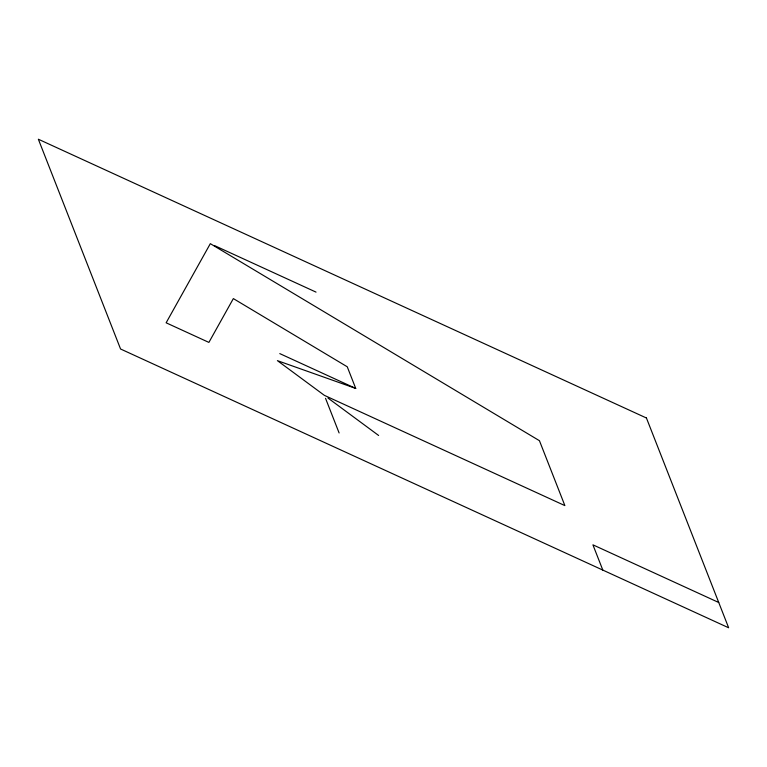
<?xml version="1.0" encoding="UTF-8"?>
<svg xmlns="http://www.w3.org/2000/svg" width="767" height="767" viewBox="0 0 767 767"><rect width="100%" height="100%" fill="white"/><g stroke="black" fill="none" stroke-linecap="round" stroke-linejoin="round"><path stroke-width="1.15" d="M355.735 388.428L277.405 360.643L324.364 395.341L564.876 505.606L539.441 440.699L210.321 243.657L166.132 322.802L208.892 342.408L233.35 298.593L347.259 366.789L355.735 388.428L279.782 353.606M214.76 245.699L316.033 292.122M718.746 602.507L592.91 544.819L602.814 570.082M327.998 398.063L378.63 435.474M325.544 398.341L339.11 432.962M646.437 418.005L38.35 139.22L120.563 348.995L728.65 627.78L646.437 418.005"/></g></svg>
